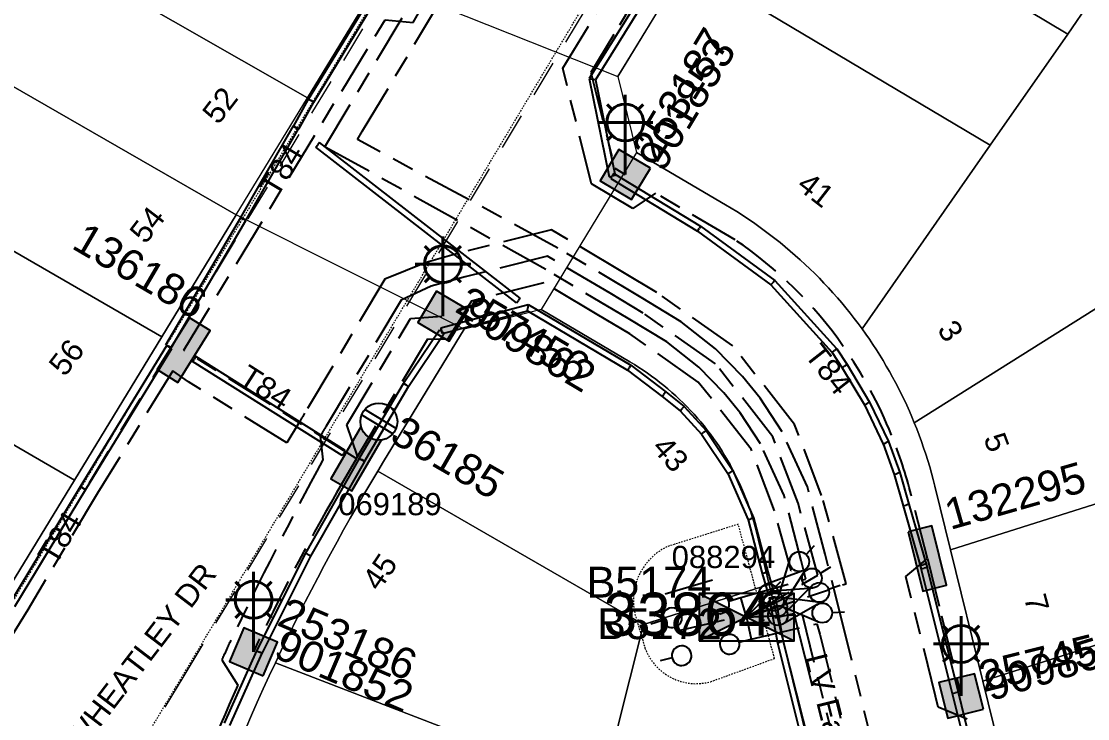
# Model space of a CAD drawing. Header units: metres. Extents: x 299140 to 300955, y 6226202 to 6227439.
# Drawn here: x 299647.8 to 299734.3, y 6226657.8 to 6226714.4 of the extents above; entities that cross this region are included whole.
import ezdxf
from ezdxf.enums import TextEntityAlignment as Align

# ---------------------------------------------------------------- set-up
doc = ezdxf.new("R2010")
doc.units = ezdxf.units.M
for name, pattern in [('Cable Exist UG', [8.2, 4, -1.2, 1.8, -1.2]), ('Dash', [5, 3, -2]), ('HIDDEN', [0.375, 0.25, -0.125]), ('HIDDEN2', [0.1875, 0.125, -0.0625])]:
    doc.linetypes.add(name, pattern=pattern)
doc.layers.get('0').update_dxf_attribs({"color": 6})
for name, color, linetype, lineweight in [('Cadastre Easements_SP_EXT', 9, 'Continuous', 5), ('Cadastre Land Parcels_SP_EXT', 9, 'Continuous', 5), ('Cadastre Other Property_SP_EXT', 9, 'HIDDEN', 5), ('Cadastre Roads_SP_EXT', 9, 'Continuous', 5)]:
    doc.layers.add(name, color=color, linetype=linetype, lineweight=lineweight)
for name, color, linetype in [('Duct_SP_EXT', 7, 'Continuous'), ('Equip_HV_EXT', 7, 'Continuous'), ('Equip_LV_EXT', 7, 'Continuous'), ('Equip_SP_SL_EXT', 7, 'Continuous'), ('Mains_HV_EXT', 7, 'Continuous'), ('Mains_LV_EXT', 7, 'Continuous'), ('Mains_LV_SL_EXT', 7, 'Continuous'), ('Sub_SP_EXT', 7, 'Continuous'), ('SupportsUG_SP_LV_EXT', 7, 'Continuous'), ('SupportsUG_SP_LV_SL_EXT', 7, 'Continuous')]:
    doc.layers.add(name, color=color, linetype=linetype)
doc.styles.add('COLUMN_LABEL', font='arial.ttf')
doc.styles.add('iecARIAL', font='arial.ttf', dxfattribs={"height": 2})
doc.styles.add('POLE_LABEL', font='arial.ttf')
doc.styles.get("Standard").update_dxf_attribs({"font": 'arial.ttf'})
doc.styles.add('SWITCH_LABEL', font='arial.ttf', dxfattribs={"height": 2.5})
doc.linetypes.add('Cable E UG', pattern='A,6,-0.5,["E",Standard,S=1.7,R=0,X=0.5,Y=-1],-2.9', length=9.4)

# ---------------------------------------------------------------- blocks, each defined once
blk = doc.blocks.new('SUB_PADMOUNT_EXT')
for points in [[(0, 0), (-3.84, 1.92), (-3.84, -1.92)], [(0, 0), (3.84, 1.92), (3.84, -1.92)]]:
    blk.add_hatch(color=256).paths.add_polyline_path(points)
for p, q in [((3.84, 1.92), (-3.84, -1.92)), ((-3.84, 1.92), (3.84, -1.92))]:
    blk.add_line(p, q)
blk.add_lwpolyline([(-3.84, -1.92), (3.84, -1.92), (3.84, 1.92), (-3.84, 1.92)], close=True)
for tag, height, flags, p in [('ASSET_NUM', 3.5, 8, (2, 2)), ('STREET_CODE', 0.2, 9, (1.5, 0)), ('OPERATING_VOLTAGE', 0.2, 9, (1.5, -0.6)), ('ORIENTATION', 0.2, 9, (1.5, -0.8)), ('CONSTRUCTED_VOLTAGE', 0.2, 9, (1.5, -0.2)), ('NO_PHASES', 0.2, 9, (1.5, -0.4)), ('OWNED_BY', 0.2, 9, (1.5, -1)), ('OPERATED_BY', 0.2, 9, (1.5, -1.2)), ('SECONDARY_VOLTAGE', 0.2, 9, (1.5, -1.6)), ('STATE', 0.2, 9, (1.5, -1.8)), ('MAINTAINED_BY', 0.2, 9, (1.5, -1.4)), ('SUBSTATION_TYPE', 0.2, 9, (1.5, -2.2)), ('USAGE', 0.2, 9, (1.5, -2.4)), ('PARENT', 0.2, 9, (1.5, -2)), ('LEGEND', 0.2, 9, (1.5, -2.6)), ('STREETNAME', 0.2, 9, (1.5, -3)), ('SUBURB', 0.2, 9, (1.5, -3.2)), ('LOCATION', 0.2, 9, (1.5, -2.8)), ('NOTES', 0.2, 9, (1.5, -3.4)), ('Z', 0.2, 1, (1.5, -3.6))]:
    blk.add_attdef(tag, text='', height=height, dxfattribs=dict(flags=flags)).set_placement(p, align=Align.MIDDLE_LEFT)
blk = doc.blocks.new('COLUMN_EXT')
blk.add_hatch(color=256).paths.add_polyline_path([(-1.485, 1.485), (-1.485, -1.485), (1.485, -1.485), (1.485, 1.485)])
blk.add_lwpolyline([(-1.485, -1.485), (1.485, -1.485), (1.485, 1.485), (-1.485, 1.485)], close=True)
for tag, height, style, flags, p in [('ASSET_NUM', 2.5, 'COLUMN_LABEL', 8, (2, 2)), ('STRUCTURE_PLANT_NUMBER', 0.2, 'POLE_LABEL', 9, (1.813, 0.031)), ('STREET_CODE', 0.2, 'COLUMN_LABEL', 9, (1.813, -0.2))]:
    blk.add_attdef(tag, text='', height=height, dxfattribs=dict(style=style, flags=flags)).set_placement(p, align=Align.MIDDLE_LEFT)
at = {"flags": 9}
for tag, p in [('OWNED_BY', (1.813, -0.6)), ('STATE', (1.813, -0.8)), ('COLUMN_TYPE', (1.813, -0.4)), ('STREETNAME', (1.813, -1.6)), ('SUBURB', (1.813, -1.8)), ('USAGE', (1.813, -1)), ('LEGEND', (1.813, -1.2)), ('LOCATION', (1.813, -1.4)), ('NOTES', (1.813, -2))]:
    blk.add_attdef(tag, text='', height=0.2, dxfattribs=at).set_placement(p, align=Align.MIDDLE_LEFT)
at = {"flags": 1}
blk.add_attdef('Z', (1.813, -2.351), '', height=0.2, dxfattribs=at)
blk = doc.blocks.new('PILLAR_EXT')
blk.add_hatch(color=256).paths.add_polyline_path([(-2.475, 0.99), (-2.475, -0.99), (2.475, -0.99), (2.475, 0.99)])
blk.add_lwpolyline([(-2.475, -0.99), (2.475, -0.99), (2.475, 0.99), (-2.475, 0.99)], close=True)
at = {"style": 'iecARIAL', "flags": 8}
blk.add_attdef('ASSET_NUM', (1.5, 3.5), '', height=2.5, dxfattribs=at)
for tag, p, flags in [('OWNED_BY', (0, -0.2), 9), ('STATE', (0, -0.4), 9), ('SUPPORT_TYPE', (0, -0.6), 9), ('USAGE', (0, -0.8), 9), ('LEGEND', (0, -1), 9), ('STREETNAME', (0, -1.8), 9), ('LOCATION', (0, -1.2), 9), ('NOTES', (0, -1.4), 9), ('PARENT', (0, -1.6), 9), ('SUBURB', (0, -2), 1)]:
    blk.add_attdef(tag, p, '', height=0.2, dxfattribs=dict(flags=flags))
blk = doc.blocks.new('SL_LANTERN_EXT')
at = {"lineweight": 40}
for p, q in [((0, 1.968), (0, 6.468)), ((-1.459, 5.676), (-1.061, 5.278)), ((1.458, 5.676), (1.06, 5.278)), ((-2.25, 4.218), (2.25, 4.218)), ((-1.459, 2.759), (-1.061, 3.157)), ((0, 0), (0, 2.721)), ((1.458, 2.759), (1.06, 3.157))]:
    blk.add_line(p, q, dxfattribs=at)
blk.add_circle((0, 4.218), 1.5, dxfattribs=at)
at = {"style": 'iecARIAL', "flags": 8}
blk.add_attdef('ASSET_NUM', (1.5, 1.5), '', height=2.5, dxfattribs=at)
for tag, p, height, flags in [('CONSTRUCTED_VOLTAGE', (0.981, -0.653), 0.2, 9), ('CONTROL_TYPE', (0.981, -0.853), 0.2, 9), ('LANTERN_PURPOSE', (0.981, -1.053), 0.2, 9), ('LNUMBER', (2.181, -3.253), 2.5, 8), ('OPERATING_VOLTAGE', (0.981, -1.653), 0.2, 9), ('ORIENTATION', (0.981, -1.853), 0.2, 9), ('LANTERN_TYPE', (0.981, -1.253), 0.2, 9), ('NO_PHASES', (0.981, -1.453), 0.2, 9), ('OWNED_BY', (0.981, -2.053), 0.2, 9), ('STATE', (0.981, -2.253), 0.2, 9), ('CEXIST', (0.981, -2.653), 0.2, 9), ('USAGE', (0.981, -2.453), 0.2, 9), ('CNEW', (0.981, -2.853), 0.2, 9), ('CNUMBER', (0.981, -3.053), 0.2, 9), ('CREMOVE', (0.981, -3.253), 0.2, 9), ('CREPLACE', (0.981, -3.453), 0.2, 9), ('LKINGHEIGHT', (0.981, -3.653), 0.2, 9), ('LBRACKET', (0.981, -3.853), 0.2, 9), ('LBRACKETVOCAB', (0.981, -4.053), 0.2, 9), ('LCATEGORY', (0.981, -4.253), 0.2, 9), ('LCHARGE1', (0.981, -4.453), 0.2, 9), ('LCHARGE1PERCENT', (0.981, -4.653), 0.2, 9), ('LCHARGE2', (0.981, -4.853), 0.2, 9), ('LCHARGE2PERCENT', (0.981, -5.053), 0.2, 9), ('LCHARGE3', (0.981, -5.253), 0.2, 9), ('LCHARGE3PERCENT', (0.981, -5.453), 0.2, 9), ('LEXIST', (0.981, -5.653), 0.2, 9), ('LLAMP', (0.981, -5.853), 0.2, 9), ('LLAMPVOCAB', (0.981, -6.053), 0.2, 9), ('LMAST', (0.981, -6.253), 0.2, 9), ('LMASTVOCAB', (0.981, -6.453), 0.2, 9), ('LNEW', (0.981, -6.653), 0.2, 9), ('LANTNUMBER', (0.981, -6.853), 0.2, 9), ('LOUTREACH', (0.981, -7.253), 0.2, 9), ('LOUTREACHVOCAB', (0.981, -7.453), 0.2, 9), ('LRATECODE', (0.981, -7.653), 0.2, 9), ('LREMOVE', (0.981, -7.853), 0.2, 9), ('LREPLACE', (0.981, -8.053), 0.2, 9), ('LTYPE', (0.981, -8.253), 0.2, 9), ('LTYPEVOCAB', (0.981, -8.453), 0.2, 9), ('LEGEND', (0.981, -8.653), 0.2, 9), ('STREETNAME', (0.981, -9.253), 0.2, 9), ('SUBURB', (0.981, -9.453), 0.2, 1), ('LOCATION', (0.981, -8.853), 0.2, 9), ('NOTES', (0.981, -9.053), 0.2, 9)]:
    blk.add_attdef(tag, p, '', height=height, dxfattribs=dict(flags=flags))
blk = doc.blocks.new('LV_UG_DFUSE_CLOSED_EXT')
for points in [[(1, 0), (0, 0)], [(5.04, 0.726), (2.156, -0.717)], [(5.049, -0.707), (2.156, 0.717)], [(6.2, 0.013), (7.2, 0.013)]]:
    blk.add_lwpolyline(points)
for centre in [(1.8, 0), (5.4, 0.011)]:
    blk.add_circle(centre, 0.8)
at = {"flags": 9}
for tag, p in [('ACTUAL_STATUS', (0, 0)), ('OPERATING_VOLTAGE', (0, -0.6)), ('ORIENTATION', (0, -0.8)), ('CONSTRUCTED_VOLTAGE', (0, -0.2)), ('NO_PHASES', (0, -0.4)), ('STATE', (0, -1)), ('SWITCH_TYPE', (0, -1.2)), ('USAGE', (0, -1.4)), ('NOTES', (0, -1.6))]:
    blk.add_attdef(tag, text='', height=0.2, dxfattribs=at).set_placement(p, align=Align.MIDDLE_LEFT)
at = {"flags": 1}
blk.add_attdef('Z', (0, 0), '', height=0.2, dxfattribs=at)
blk = doc.blocks.new('LV_UG_LINKS_CLOSED_EXT')
blk.add_wipeout([(-1.056, 1.057), (-1.18, 0.916), (-1.286, 0.761), (-1.371, 0.594), (-1.435, 0.417), (-1.476, 0.234), (-1.493, 0.047), (-1.487, -0.14), (-1.458, -0.326), (-1.406, -0.506), (-1.331, -0.678), (-1.236, -0.839), (-1.121, -0.988), (-0.988, -1.12), (-0.84, -1.235), (-0.679, -1.331), (-0.506, -1.406), (-0.326, -1.458), (-0.141, -1.487), (0.047, -1.493), (0.233, -1.476), (0.416, -1.435), (0.593, -1.371), (0.76, -1.286), (0.915, -1.181), (1.056, -1.057), (1.18, -0.916), (1.286, -0.761), (1.371, -0.594), (1.435, -0.417), (1.476, -0.234), (1.493, -0.047), (1.487, 0.14), (1.458, 0.326), (1.406, 0.506), (1.331, 0.678), (1.236, 0.839), (1.121, 0.988), (0.988, 1.12), (0.84, 1.235), (0.679, 1.331), (0.506, 1.406), (0.326, 1.458), (0.141, 1.487), (-0.047, 1.493), (-0.233, 1.476), (-0.416, 1.435), (-0.593, 1.371), (-0.76, 1.286), (-0.915, 1.181)])
for p, q in [((-0.25, -1.479), (-0.25, 1.479)), ((0.25, -1.479), (0.25, 1.479))]:
    blk.add_line(p, q)
blk.add_circle((0, 0), 1.5)
at = {"flags": 9}
for tag, p in [('ACTUAL_STATUS', (0, 0)), ('OPERATING_VOLTAGE', (0, -0.6)), ('ORIENTATION', (0, -0.8)), ('CONSTRUCTED_VOLTAGE', (0, -0.2)), ('NO_PHASES', (0, -0.4)), ('STATE', (0, -1)), ('SWITCH_TYPE', (0, -1.2)), ('USAGE', (0, -1.4)), ('NOTES', (0, -1.6))]:
    blk.add_attdef(tag, text='', height=0.2, dxfattribs=at).set_placement(p, align=Align.MIDDLE_LEFT)
at = {"flags": 1}
blk.add_attdef('Z', (0, 0), '', height=0.2, dxfattribs=at)
blk = doc.blocks.new('SWG_HOLEC_SU_EXT')
blk.add_line((1.8, -2), (5.8, -2))
for points in [[(1, 0), (0, 0)], [(6.6, 0), (7.6, 0)]]:
    blk.add_lwpolyline(points)
for points in [[(1.8, -0.8, 1), (1.8, 0.8, 1)], [(5.8, -0.8, 1), (5.8, 0.8, 1)]]:
    blk.add_lwpolyline(points, format="xyb", close=True)
at = {"style": 'SWITCH_LABEL', "flags": 8}
blk.add_attdef('ASSET_NUM', text='', height=2.5, rotation=179.95437, dxfattribs=at).set_placement((-2.4, 0), align=Align.MIDDLE_LEFT)
at = {"flags": 1}
blk.add_attdef('Z', (0, 0), '', height=0.2, dxfattribs=at)
at = {"flags": 9}
for tag, p in [('ACTUAL_STATUS', (0, -0.4)), ('CONSTRUCTED_VOLTAGE', (0, -0.6)), ('NO_PHASES', (0, -0.8)), ('OPERATING_VOLTAGE', (0, -1)), ('ORIENTATION', (0, -1.2)), ('OWNED_BY', (0, -1.4)), ('STATE', (0, -1.8)), ('PARENT', (0, -1.6)), ('SWITCH_TYPE', (0, -2)), ('STREETNAME', (0, -2.6)), ('USAGE', (0, -2.2)), ('LOCATION', (0, -2.4)), ('SUBURB', (0, -2.8)), ('NOTES', (0, -3))]:
    blk.add_attdef(tag, text='', height=0.2, dxfattribs=at).set_placement(p, align=Align.MIDDLE_LEFT)
at = {"style": 'SWITCH_LABEL', "flags": 9}
blk.add_attdef('STREET_CODE', text='', height=0.2, dxfattribs=at).set_placement((0, -0.2), align=Align.MIDDLE_LEFT)

msp = doc.modelspace()

# ---------------------------------------------------------------- linework, layer by layer
at = {"layer": 'Cadastre Land Parcels_SP_EXT', "linetype": 'Continuous'}
for points in [[(299734.449, 6226715.974), (299738.855, 6226722.344), (299727.77, 6226729.209), (299713.159, 6226738.04), (299707.336, 6226728.466), (299732.635, 6226713.321), (299734.449, 6226715.974)], [(299676.781, 6226717.617), (299649.56, 6226733.121), (299643.869, 6226723.676), (299671.013, 6226708.142), (299676.781, 6226717.617)], [(299732.635, 6226713.321), (299707.336, 6226728.466), (299706.183, 6226726.569), (299701.726, 6226718.986), (299726.344, 6226704.308), (299732.635, 6226713.321)], [(299671.013, 6226708.142), (299643.869, 6226723.676), (299638.179, 6226714.23), (299665.247, 6226698.667), (299671.013, 6226708.142)], [(299726.344, 6226704.308), (299701.726, 6226718.986), (299696.188, 6226709.888), (299697.696, 6226703.731), (299704.897, 6226699.484), (299705.359, 6226699.206), (299705.819, 6226698.921), (299706.273, 6226698.631), (299706.723, 6226698.333), (299707.169, 6226698.03), (299707.609, 6226697.719), (299708.045, 6226697.403), (299708.477, 6226697.08), (299708.903, 6226696.75), (299709.324, 6226696.415), (299709.741, 6226696.073), (299710.152, 6226695.725), (299710.559, 6226695.372), (299710.96, 6226695.012), (299711.355, 6226694.648), (299711.746, 6226694.276), (299712.13, 6226693.899), (299712.509, 6226693.517), (299712.882, 6226693.129), (299713.25, 6226692.737), (299713.612, 6226692.338), (299713.967, 6226691.935), (299714.317, 6226691.526), (299714.661, 6226691.111), (299714.998, 6226690.693), (299715.329, 6226690.269), (299715.654, 6226689.84), (299715.973, 6226689.407), (299726.344, 6226704.308)], [(299665.247, 6226698.667), (299638.179, 6226714.23), (299632.231, 6226704.355), (299659.218, 6226688.763), (299665.247, 6226698.667)], [(299659.218, 6226688.763), (299632.231, 6226704.355), (299625.246, 6226692.763), (299652.14, 6226677.134), (299659.218, 6226688.763)], [(299752.678, 6226680.86), (299749.317, 6226689.761), (299746.187, 6226698.138), (299720.201, 6226681.803), (299720.402, 6226681.301), (299720.595, 6226680.796), (299720.781, 6226680.288), (299720.96, 6226679.777), (299721.131, 6226679.264), (299721.295, 6226678.749), (299721.45, 6226678.231), (299721.599, 6226677.711), (299721.739, 6226677.188), (299721.872, 6226676.663), (299723.139, 6226671.503), (299752.678, 6226680.86)], [(299652.14, 6226677.134), (299625.246, 6226692.763), (299619.517, 6226683.301), (299646.374, 6226667.66), (299652.14, 6226677.134)], [(299708.452, 6226668.688), (299707.408, 6226672.944), (299707.304, 6226673.352), (299707.193, 6226673.757), (299707.073, 6226674.161), (299706.947, 6226674.561), (299706.813, 6226674.96), (299706.67, 6226675.355), (299706.522, 6226675.748), (299706.365, 6226676.138), (299706.201, 6226676.524), (299706.029, 6226676.908), (299705.851, 6226677.288), (299705.666, 6226677.665), (299705.472, 6226678.038), (299705.272, 6226678.406), (299705.065, 6226678.772), (299704.851, 6226679.133), (299704.63, 6226679.491), (299704.403, 6226679.843), (299704.169, 6226680.192), (299703.927, 6226680.536), (299703.68, 6226680.875), (299703.426, 6226681.21), (299703.167, 6226681.54), (299702.9, 6226681.864), (299702.627, 6226682.183), (299702.348, 6226682.498), (299702.064, 6226682.807), (299701.773, 6226683.11), (299701.477, 6226683.408), (299701.175, 6226683.7), (299700.868, 6226683.987), (299700.555, 6226684.268), (299700.237, 6226684.543), (299699.913, 6226684.811), (299699.584, 6226685.074), (299699.251, 6226685.33), (299698.913, 6226685.581), (299698.57, 6226685.824), (299698.222, 6226686.062), (299697.87, 6226686.292), (299697.513, 6226686.516), (299697.152, 6226686.733), (299689.952, 6226690.981), (299683.724, 6226689.386), (299677.193, 6226678.659), (299676.719, 6226677.874), (299698.257, 6226665.44), (299708.452, 6226668.688)], [(299756.579, 6226670.678), (299753.192, 6226679.499), (299752.678, 6226680.86), (299723.139, 6226671.503), (299725.755, 6226660.843), (299756.579, 6226670.678)], [(299698.257, 6226665.44), (299676.719, 6226677.874), (299676.154, 6226676.928), (299675.595, 6226675.98), (299675.041, 6226675.026), (299674.495, 6226674.069), (299673.955, 6226673.11), (299673.42, 6226672.148), (299672.892, 6226671.181), (299672.37, 6226670.213), (299671.855, 6226669.239), (299671.345, 6226668.263), (299670.843, 6226667.284), (299670.345, 6226666.303), (299669.856, 6226665.317), (299669.371, 6226664.329), (299668.894, 6226663.339), (299668.422, 6226662.345), (299694.915, 6226652.121), (299698.257, 6226665.44)], [(299760.352, 6226660.417), (299757.115, 6226669.281), (299756.579, 6226670.678), (299725.755, 6226660.843), (299728.371, 6226650.184), (299760.352, 6226660.417)], [(299718.066, 6226629.502), (299708.452, 6226668.688), (299698.257, 6226665.44), (299694.915, 6226652.121), (299691.779, 6226639.624), (299688.979, 6226628.462), (299688.004, 6226619.731), (299718.066, 6226629.502)], [(299694.915, 6226652.121), (299668.422, 6226662.345), (299667.926, 6226661.281), (299667.439, 6226660.215), (299666.957, 6226659.147), (299666.484, 6226658.075), (299666.018, 6226656.999), (299665.56, 6226655.92), (299665.109, 6226654.84), (299664.665, 6226653.756), (299664.228, 6226652.668), (299663.799, 6226651.578), (299663.378, 6226650.486), (299662.964, 6226649.39), (299662.557, 6226648.292), (299662.158, 6226647.192), (299691.779, 6226639.624), (299694.915, 6226652.121)]]:
    msp.add_lwpolyline(points, close=True, dxfattribs=at)
msp.add_lwpolyline([(299734.449, 6226715.974), (299732.635, 6226713.321), (299726.344, 6226704.308), (299715.973, 6226689.407), (299716.272, 6226688.989), (299716.563, 6226688.568), (299716.849, 6226688.142), (299717.129, 6226687.712), (299717.403, 6226687.279), (299717.671, 6226686.841), (299717.932, 6226686.4), (299718.188, 6226685.955), (299718.437, 6226685.507), (299718.68, 6226685.056), (299718.917, 6226684.599), (299719.147, 6226684.141), (299719.371, 6226683.68), (299719.588, 6226683.215), (299719.799, 6226682.746), (299720.003, 6226682.277), (299720.201, 6226681.803), (299746.187, 6226698.138)], dxfattribs=at)
at = {"layer": 'Cadastre Other Property_SP_EXT', "linetype": 'HIDDEN2'}
msp.add_lwpolyline([(299782.555, 6226858.369), (299764.628, 6226858.081), (299732.53, 6226806.365), (299665.031, 6226845.983), (299646.832, 6226815.404), (299711.122, 6226773.927), (299611.357, 6226607.709), (299627.415, 6226605.303), (299710.819, 6226744.705), (299746.726, 6226798.539), (299745.67, 6226799.152), (299782.555, 6226858.369)], close=True, dxfattribs=at)
msp.add_lwpolyline([(299708.873, 6226662.688), (299705.932, 6226673.574), (299700.149, 6226671.744), (299700.149, 6226671.744, 0.381893), (299697.716, 6226665.753), (299697.716, 6226665.753), (299698.374, 6226663.529), (299698.374, 6226663.529, 0.388916), (299703.694, 6226660.799), (299703.694, 6226660.799), (299708.873, 6226662.688)], format="xyb", close=True, dxfattribs=at)
at = {"layer": 'Cadastre Roads_SP_EXT', "linetype": 'Continuous'}
msp.add_lwpolyline([(299701.727, 6226718.986), (299706.183, 6226726.569), (299707.336, 6226728.466), (299713.159, 6226738.04), (299725.005, 6226757.534), (299710.436, 6226773.647), (299703.782, 6226762.705), (299695.337, 6226748.818), (299688.314, 6226736.567), (299682.547, 6226727.093), (299676.781, 6226717.617), (299696.188, 6226709.888), (299701.727, 6226718.986)], close=True, dxfattribs=at)
for points in [[(299728.371, 6226650.184), (299725.755, 6226660.843), (299723.139, 6226671.503), (299721.872, 6226676.663), (299721.739, 6226677.188), (299721.598, 6226677.711), (299721.45, 6226678.231), (299721.295, 6226678.749), (299721.131, 6226679.264), (299720.96, 6226679.777), (299720.781, 6226680.288), (299720.595, 6226680.796), (299720.402, 6226681.301), (299720.201, 6226681.803), (299720.003, 6226682.277), (299719.799, 6226682.746), (299719.588, 6226683.215), (299719.371, 6226683.68), (299719.147, 6226684.141), (299718.917, 6226684.599), (299718.68, 6226685.056), (299718.437, 6226685.507), (299718.188, 6226685.956), (299717.932, 6226686.4), (299717.671, 6226686.841), (299717.403, 6226687.279), (299717.129, 6226687.712), (299716.849, 6226688.142), (299716.563, 6226688.568), (299716.272, 6226688.989), (299715.973, 6226689.407), (299715.654, 6226689.84), (299715.329, 6226690.269), (299714.998, 6226690.693), (299714.661, 6226691.111), (299714.317, 6226691.526), (299713.967, 6226691.935), (299713.612, 6226692.338), (299713.25, 6226692.737), (299712.882, 6226693.13), (299712.509, 6226693.517), (299712.13, 6226693.899), (299711.746, 6226694.276), (299711.355, 6226694.648), (299710.96, 6226695.012), (299710.559, 6226695.372), (299710.152, 6226695.725), (299709.741, 6226696.073), (299709.324, 6226696.415), (299708.903, 6226696.75), (299708.477, 6226697.08), (299708.045, 6226697.403), (299707.609, 6226697.719), (299707.169, 6226698.03), (299706.723, 6226698.333), (299706.273, 6226698.631), (299705.819, 6226698.921), (299705.359, 6226699.206), (299704.897, 6226699.484), (299697.696, 6226703.731), (299689.952, 6226690.981), (299697.152, 6226686.733), (299697.513, 6226686.516), (299697.87, 6226686.292), (299698.222, 6226686.062), (299698.57, 6226685.824), (299698.913, 6226685.581), (299699.251, 6226685.33), (299699.584, 6226685.074), (299699.913, 6226684.811), (299700.237, 6226684.543), (299700.555, 6226684.268), (299700.868, 6226683.987), (299701.175, 6226683.7), (299701.477, 6226683.408), (299701.773, 6226683.11), (299702.064, 6226682.807), (299702.348, 6226682.498), (299702.627, 6226682.184), (299702.9, 6226681.864), (299703.167, 6226681.54), (299703.426, 6226681.21), (299703.68, 6226680.875), (299703.927, 6226680.536), (299704.169, 6226680.192), (299704.403, 6226679.843), (299704.63, 6226679.491), (299704.851, 6226679.133), (299705.065, 6226678.772), (299705.272, 6226678.406), (299705.472, 6226678.038), (299705.666, 6226677.665), (299705.851, 6226677.288), (299706.029, 6226676.908), (299706.201, 6226676.524), (299706.365, 6226676.138), (299706.522, 6226675.748), (299706.67, 6226675.355), (299706.813, 6226674.96), (299706.947, 6226674.561), (299707.073, 6226674.161), (299707.194, 6226673.757), (299707.304, 6226673.352), (299707.408, 6226672.944), (299708.452, 6226668.688), (299718.066, 6226629.502)], [(299666.018, 6226656.999), (299666.484, 6226658.075), (299666.957, 6226659.147), (299667.439, 6226660.215), (299667.926, 6226661.281), (299668.422, 6226662.345), (299668.894, 6226663.339), (299669.371, 6226664.33), (299669.856, 6226665.317), (299670.345, 6226666.303), (299670.843, 6226667.284), (299671.345, 6226668.263), (299671.855, 6226669.239), (299672.37, 6226670.213), (299672.892, 6226671.181), (299673.42, 6226672.148), (299673.955, 6226673.11), (299674.495, 6226674.069), (299675.041, 6226675.026), (299675.595, 6226675.98), (299676.154, 6226676.928), (299676.719, 6226677.874), (299677.193, 6226678.659), (299683.724, 6226689.386), (299665.247, 6226698.667), (299659.218, 6226688.763), (299652.14, 6226677.134), (299646.374, 6226667.66)]]:
    msp.add_lwpolyline(points, dxfattribs=at)
at = {"layer": 'Duct_SP_EXT'}
for p, q in [((299699.66, 6226719.033), (299693.853, 6226709.717)), ((299700.069, 6226718.781), (299694.361, 6226709.625)), ((299671.115, 6226708.052), (299676.874, 6226717.519)), ((299671.531, 6226707.812), (299677.284, 6226717.269)), ((299693.853, 6226709.717), (299695.484, 6226701.755)), ((299693.853, 6226709.717), (299694.107, 6226709.671)), ((299694.361, 6226709.625), (299694.107, 6226709.671)), ((299694.361, 6226709.625), (299695.954, 6226701.851)), ((299669.903, 6226705.832), (299671.115, 6226708.052)), ((299670.325, 6226705.602), (299671.531, 6226707.812)), ((299671.115, 6226708.052), (299671.323, 6226707.932)), ((299671.531, 6226707.812), (299671.323, 6226707.932)), ((299665.612, 6226698.435), (299669.882, 6226705.868)), ((299666.027, 6226698.194), (299670.299, 6226705.629)), ((299669.882, 6226705.868), (299670.09, 6226705.748)), ((299669.903, 6226705.832), (299670.114, 6226705.717)), ((299670.299, 6226705.629), (299670.09, 6226705.748)), ((299670.325, 6226705.602), (299670.114, 6226705.717)), ((299672.002, 6226704.525), (299671.855, 6226704.335)), ((299688.269, 6226691.906), (299672.002, 6226704.525)), ((299671.707, 6226704.146), (299671.855, 6226704.335)), ((299687.974, 6226691.526), (299671.707, 6226704.146)), ((299695.484, 6226701.755), (299695.719, 6226701.803)), ((299695.595, 6226701.598), (299695.719, 6226701.803)), ((299695.843, 6226702.008), (299695.719, 6226701.803)), ((299695.954, 6226701.851), (299695.719, 6226701.803)), ((299695.843, 6226702.008), (299702.878, 6226697.749)), ((299695.595, 6226701.598), (299702.63, 6226697.339)), ((299659.556, 6226688.127), (299665.612, 6226698.435)), ((299665.612, 6226698.435), (299665.819, 6226698.314)), ((299666.027, 6226698.194), (299665.819, 6226698.314)), ((299659.97, 6226687.884), (299666.027, 6226698.194)), ((299702.621, 6226697.344), (299702.754, 6226697.544)), ((299702.63, 6226697.339), (299702.754, 6226697.544)), ((299702.878, 6226697.749), (299702.754, 6226697.544)), ((299702.887, 6226697.744), (299702.754, 6226697.544)), ((299702.878, 6226697.749), (299702.887, 6226697.744)), ((299702.887, 6226697.744), (299708.904, 6226693.338)), ((299702.63, 6226697.339), (299702.621, 6226697.344)), ((299702.621, 6226697.344), (299708.581, 6226692.979)), ((299708.581, 6226692.979), (299708.743, 6226693.158)), ((299708.904, 6226693.338), (299708.743, 6226693.158)), ((299708.904, 6226693.338), (299713.908, 6226687.821)), ((299708.581, 6226692.979), (299713.552, 6226687.499)), ((299681.832, 6226689.502), (299688.915, 6226691.385)), ((299687.974, 6226691.526), (299688.121, 6226691.716)), ((299688.269, 6226691.906), (299688.121, 6226691.716)), ((299688.915, 6226691.385), (299688.879, 6226691.127)), ((299688.915, 6226691.385), (299697.221, 6226686.463)), ((299681.956, 6226689.038), (299688.843, 6226690.869)), ((299688.843, 6226690.869), (299688.879, 6226691.127)), ((299688.843, 6226690.869), (299696.953, 6226686.064)), ((299678.807, 6226685.005), (299681.709, 6226689.331)), ((299679.214, 6226684.749), (299682.107, 6226689.063)), ((299681.709, 6226689.331), (299681.908, 6226689.197)), ((299681.832, 6226689.502), (299681.894, 6226689.27)), ((299681.956, 6226689.038), (299681.894, 6226689.27)), ((299682.107, 6226689.063), (299681.908, 6226689.197)), ((299652.618, 6226676.624), (299659.627, 6226688.07)), ((299659.556, 6226688.127), (299659.763, 6226688.005)), ((299659.627, 6226688.07), (299659.832, 6226687.945)), ((299659.97, 6226687.884), (299659.763, 6226688.005)), ((299660.036, 6226687.82), (299659.832, 6226687.945)), ((299653.028, 6226676.374), (299660.036, 6226687.82)), ((299661.965, 6226687.164), (299661.838, 6226686.961)), ((299674.086, 6226679.553), (299661.965, 6226687.164)), ((299713.539, 6226687.513), (299713.73, 6226687.66)), ((299713.552, 6226687.499), (299713.539, 6226687.513)), ((299713.539, 6226687.513), (299714.353, 6226686.262)), ((299713.552, 6226687.499), (299713.73, 6226687.66)), ((299713.908, 6226687.821), (299713.73, 6226687.66)), ((299713.92, 6226687.807), (299713.73, 6226687.66)), ((299713.908, 6226687.821), (299713.92, 6226687.807)), ((299713.92, 6226687.807), (299714.755, 6226686.523)), ((299661.71, 6226686.757), (299661.838, 6226686.961)), ((299673.831, 6226679.146), (299661.71, 6226686.757)), ((299696.953, 6226686.064), (299697.087, 6226686.264)), ((299697.221, 6226686.463), (299697.087, 6226686.264)), ((299697.221, 6226686.463), (299700.057, 6226684.317)), ((299714.351, 6226686.265), (299714.554, 6226686.392)), ((299714.353, 6226686.262), (299714.351, 6226686.265)), ((299714.351, 6226686.265), (299716.16, 6226683.252)), ((299714.353, 6226686.262), (299714.554, 6226686.392)), ((299714.755, 6226686.523), (299714.554, 6226686.392)), ((299714.758, 6226686.52), (299714.554, 6226686.392)), ((299714.755, 6226686.523), (299714.758, 6226686.52)), ((299714.758, 6226686.52), (299716.583, 6226683.479)), ((299696.953, 6226686.064), (299699.763, 6226683.939)), ((299678.804, 6226684.998), (299678.807, 6226685.005)), ((299678.804, 6226684.998), (299679.011, 6226684.877)), ((299678.807, 6226685.005), (299679.011, 6226684.877)), ((299679.218, 6226684.755), (299679.011, 6226684.877)), ((299679.214, 6226684.749), (299679.011, 6226684.877)), ((299679.218, 6226684.755), (299679.214, 6226684.749)), ((299699.763, 6226683.939), (299699.91, 6226684.128)), ((299699.763, 6226683.939), (299701.217, 6226682.774)), ((299700.057, 6226684.317), (299699.91, 6226684.128)), ((299700.057, 6226684.317), (299701.545, 6226683.126)), ((299701.217, 6226682.774), (299701.381, 6226682.95)), ((299701.217, 6226682.774), (299702.961, 6226680.877)), ((299701.545, 6226683.126), (299701.381, 6226682.95)), ((299701.545, 6226683.126), (299703.339, 6226681.175)), ((299716.16, 6226683.252), (299716.372, 6226683.365)), ((299716.16, 6226683.252), (299717.674, 6226680.075)), ((299716.583, 6226683.479), (299716.372, 6226683.365)), ((299716.583, 6226683.479), (299718.107, 6226680.281)), ((299702.961, 6226680.877), (299703.15, 6226681.026)), ((299703.339, 6226681.175), (299703.15, 6226681.026)), ((299703.339, 6226681.175), (299705.507, 6226677.922)), ((299702.961, 6226680.877), (299705.084, 6226677.691)), ((299717.669, 6226680.085), (299717.89, 6226680.178)), ((299717.674, 6226680.075), (299717.89, 6226680.178)), ((299718.107, 6226680.281), (299717.89, 6226680.178)), ((299718.112, 6226680.271), (299717.89, 6226680.178)), ((299718.107, 6226680.281), (299718.112, 6226680.271)), ((299718.112, 6226680.271), (299719.03, 6226677.755)), ((299673.831, 6226679.146), (299673.958, 6226679.349)), ((299674.086, 6226679.553), (299673.958, 6226679.349)), ((299717.674, 6226680.075), (299717.669, 6226680.085)), ((299717.669, 6226680.085), (299718.573, 6226677.607)), ((299670.877, 6226671.213), (299675.242, 6226678.902)), ((299671.301, 6226670.987), (299675.66, 6226678.665)), ((299675.224, 6226678.904), (299675.431, 6226678.783)), ((299675.242, 6226678.902), (299675.451, 6226678.783)), ((299675.638, 6226678.661), (299675.431, 6226678.783)), ((299675.66, 6226678.665), (299675.451, 6226678.783)), ((299705.084, 6226677.691), (299705.296, 6226677.806)), ((299705.084, 6226677.691), (299706.724, 6226673.936)), ((299705.507, 6226677.922), (299705.296, 6226677.806)), ((299705.507, 6226677.922), (299707.178, 6226674.094)), ((299718.573, 6226677.607), (299718.801, 6226677.681)), ((299718.573, 6226677.607), (299719.299, 6226675.06)), ((299719.03, 6226677.755), (299718.801, 6226677.681)), ((299719.03, 6226677.755), (299719.76, 6226675.191)), ((299646.902, 6226667.15), (299652.618, 6226676.624)), ((299647.312, 6226666.901), (299653.028, 6226676.374)), ((299652.618, 6226676.624), (299652.823, 6226676.499)), ((299653.028, 6226676.374), (299652.823, 6226676.499)), ((299719.299, 6226675.06), (299719.529, 6226675.125)), ((299719.299, 6226675.059), (299719.529, 6226675.125)), ((299719.299, 6226675.06), (299719.299, 6226675.059)), ((299719.299, 6226675.059), (299720.769, 6226669.945)), ((299719.76, 6226675.191), (299719.529, 6226675.125)), ((299719.76, 6226675.191), (299719.529, 6226675.125)), ((299719.76, 6226675.191), (299719.76, 6226675.191)), ((299719.76, 6226675.191), (299721.231, 6226670.077)), ((299706.724, 6226673.936), (299706.951, 6226674.015)), ((299706.724, 6226673.936), (299707.882, 6226669.586)), ((299707.178, 6226674.094), (299706.951, 6226674.015)), ((299707.178, 6226674.094), (299708.344, 6226669.714)), ((299666.916, 6226663.309), (299670.877, 6226671.213)), ((299667.345, 6226663.094), (299671.301, 6226670.987)), ((299670.877, 6226671.213), (299671.089, 6226671.1)), ((299671.301, 6226670.987), (299671.089, 6226671.1)), ((299720.687, 6226670.232), (299720.92, 6226670.29)), ((299720.687, 6226670.232), (299723.28, 6226659.842)), ((299720.769, 6226669.945), (299721, 6226670.011)), ((299721.153, 6226670.348), (299720.92, 6226670.29)), ((299721.231, 6226670.077), (299721, 6226670.011)), ((299721.153, 6226670.348), (299723.746, 6226659.959)), ((299707.882, 6226669.586), (299708.113, 6226669.65)), ((299707.882, 6226669.586), (299708.39, 6226667.825)), ((299708.344, 6226669.714), (299708.113, 6226669.65)), ((299708.344, 6226669.714), (299708.851, 6226667.958)), ((299708.39, 6226667.825), (299708.621, 6226667.891)), ((299708.45, 6226667.608), (299708.686, 6226667.65)), ((299708.45, 6226667.608), (299709.108, 6226663.962)), ((299708.851, 6226667.958), (299708.621, 6226667.891)), ((299708.922, 6226667.693), (299708.686, 6226667.65)), ((299708.922, 6226667.693), (299709.577, 6226664.064)), ((299709.108, 6226663.962), (299709.342, 6226664.013)), ((299709.108, 6226663.962), (299717.838, 6226629.363)), ((299709.577, 6226664.064), (299709.342, 6226664.013)), ((299709.577, 6226664.064), (299718.303, 6226629.48)), ((299664.291, 6226657.437), (299666.912, 6226663.299)), ((299664.733, 6226657.249), (299667.35, 6226663.103)), ((299666.912, 6226663.299), (299667.131, 6226663.201)), ((299666.916, 6226663.309), (299667.131, 6226663.201)), ((299667.35, 6226663.103), (299667.131, 6226663.201)), ((299667.345, 6226663.094), (299667.131, 6226663.201)), ((299723.28, 6226659.842), (299723.513, 6226659.901)), ((299723.28, 6226659.843), (299723.513, 6226659.901)), ((299723.28, 6226659.843), (299725.903, 6226649.177)), ((299723.746, 6226659.959), (299723.513, 6226659.901)), ((299723.746, 6226659.958), (299723.513, 6226659.901)), ((299723.746, 6226659.958), (299726.37, 6226649.292))]:
    msp.add_line(p, q, dxfattribs=at)
at = {"layer": 'Mains_HV_EXT', "linetype": 'Cable E UG'}
for points in [[(299708.911, 6226665.991), (299710.441, 6226666.344), (299710.441, 6226666.344), (299711.325, 6226662.814)], [(299711.325, 6226662.814), (299711.912, 6226660.47)]]:
    msp.add_lwpolyline(points, dxfattribs=at)
at = {"layer": 'Mains_HV_EXT', "linetype": 'Cable Exist UG'}
msp.add_lwpolyline([(299706.615, 6226666.028), (299706.991, 6226664.251), (299712.297, 6226665.494), (299712.552, 6226664.649), (299712.552, 6226664.649), (299721.019, 6226630.183), (299723.654, 6226619.429), (299726.78, 6226606.873), (299729.997, 6226596.623), (299757.938, 6226567.617), (299757.878, 6226563.574), (299757.86, 6226561.943), (299757.86, 6226561.943), (299757.817, 6226558.718), (299750.567, 6226551.717), (299744.257, 6226545.618), (299740.031, 6226541.245), (299735.421, 6226536.145), (299730.143, 6226529.884), (299726.752, 6226525.471), (299720.933, 6226517.484), (299728.426, 6226511.594), (299721.533, 6226500.685), (299720.337, 6226498.432)], dxfattribs=at)
at = {"layer": 'Mains_LV_EXT', "linetype": 'Cable Exist UG'}
msp.add_lwpolyline([(299721.262, 6226670.798), (299719.95, 6226675.944), (299719.95, 6226675.944, 0.036122), (299718.355, 6226680.797), (299718.355, 6226680.797, 0.058024), (299714.446, 6226687.992), (299714.446, 6226687.992, 0.09241), (299705.682, 6226696.633), (299705.682, 6226696.633), (299699.231, 6226700.425), (299697.377, 6226699.189), (299697.377, 6226699.189), (299694.048, 6226701.175), (299691.705, 6226710.546), (299698.113, 6226721.047), (299699.523, 6226723.406), (299699.523, 6226723.406), (299703.113, 6226729.348), (299705.576, 6226729.471)], format="xyb", dxfattribs=at)
for points in [[(299660.992, 6226687.699), (299677.315, 6226714.479), (299679.578, 6226714.252), (299679.578, 6226714.252), (299680.031, 6226715.008), (299685.405, 6226723.931), (299684.273, 6226725.998)], [(299732.282, 6226626.208), (299724.485, 6226657.772), (299722.136, 6226658.742), (299722.136, 6226658.742), (299721.919, 6226659.616), (299719.526, 6226669.333), (299721.262, 6226670.798)], [(299706.615, 6226666.028), (299711.117, 6226666.26), (299711.117, 6226666.26), (299720.039, 6226629.948), (299722.677, 6226619.188)]]:
    msp.add_lwpolyline(points, dxfattribs=at)
at = {"layer": 'Mains_LV_SL_EXT', "linetype": 'Cable Exist UG'}
for points in [[(299705.611, 6226729.458), (299699.927, 6226720.035), (299695.852, 6226713.28), (299695.852, 6226713.28), (299694, 6226710.21), (299695.923, 6226702.438), (299696.771, 6226701.934)], [(299721.262, 6226670.798), (299722.416, 6226666.156), (299722.416, 6226666.156), (299723.995, 6226659.645)]]:
    msp.add_lwpolyline(points, dxfattribs=at)
msp.add_lwpolyline([(299675.008, 6226678.907), (299673.387, 6226676.128), (299673.387, 6226676.128, 0.021183), (299666.651, 6226663.231)], format="xyb", dxfattribs=at)

# ---------------------------------------------------------------- block references
at = {"layer": 'Equip_HV_EXT'}
ref = msp.add_blockref('SWG_HOLEC_SU_EXT', (299706.136, 6226667.625), dxfattribs=dict(at, rotation=196.4030392743296))
ref.add_attrib('ASSET_NUM', 'B5174', dxfattribs={"layer": '0', "height": 2.5, "style": 'SWITCH_LABEL'}).set_placement((299703.737, 6226668.875), align=Align.MIDDLE_RIGHT)
ref = msp.add_blockref('SWG_HOLEC_SU_EXT', (299706.991, 6226664.251), dxfattribs=dict(at, rotation=193.3142157857827))
ref.add_attrib('ASSET_NUM', 'B5172', dxfattribs={"layer": '0', "height": 2.5, "rotation": 359.96808, "style": 'SWITCH_LABEL'}).set_placement((299704.592, 6226665.501), align=Align.MIDDLE_RIGHT)
at = {"layer": 'Equip_LV_EXT'}
for p, rotation in [((299707.168, 6226666.618), 46.50007749257891), ((299707.268, 6226666.423), 30.7625690926732), ((299707.385, 6226666.296), 18.75256807641286), ((299707.348, 6226666.076), 3.056296663164786)]:
    msp.add_blockref('LV_UG_DFUSE_CLOSED_EXT', p, dxfattribs=dict(at, rotation=rotation))
at = {"layer": 'Equip_SP_SL_EXT'}
ref = msp.add_blockref('SL_LANTERN_EXT', (299696.771, 6226701.934), dxfattribs=at)
ref.add_attrib('ASSET_NUM', '253187', dxfattribs={"layer": '0', "height": 2.5, "rotation": 59.03104, "style": 'iecARIAL'}).set_placement((299698.271, 6226703.434), align=Align.MIDDLE_LEFT)
ref = msp.add_blockref('SL_LANTERN_EXT', (299681.999, 6226690.443), dxfattribs=at)
ref.add_attrib('ASSET_NUM', '257456', dxfattribs={"layer": '0', "height": 2.5, "rotation": 329.29009, "style": 'iecARIAL'}).set_placement((299683.499, 6226691.943), align=Align.MIDDLE_LEFT)
ref = msp.add_blockref('SL_LANTERN_EXT', (299666.651, 6226663.231), dxfattribs=at)
ref.add_attrib('ASSET_NUM', '253186', dxfattribs={"layer": '0', "height": 2.5, "rotation": 336.82127, "style": 'iecARIAL'}).set_placement((299668.151, 6226664.731), align=Align.BOTTOM_LEFT)
ref = msp.add_blockref('SL_LANTERN_EXT', (299723.995, 6226659.645), dxfattribs=at)
ref.add_attrib('ASSET_NUM', '257453', dxfattribs={"layer": '0', "height": 2.5, "rotation": 14.05864, "style": 'iecARIAL'}).set_placement((299725.495, 6226661.145), align=Align.MIDDLE_LEFT)
at = {"layer": 'Sub_SP_EXT'}
ref = msp.add_blockref('SUB_PADMOUNT_EXT', (299706.615, 6226666.028), dxfattribs=at)
ref.add_attrib('ASSET_NUM', '33864', dxfattribs={"layer": '0', "height": 3.5}).set_placement((299708.615, 6226666.278), align=Align.MIDDLE_RIGHT)
at = {"layer": 'SupportsUG_SP_LV_EXT'}
ref = msp.add_blockref('PILLAR_EXT', (299660.992, 6226687.699), dxfattribs=dict(at, rotation=58.02545274229898))
ref.add_attrib('ASSET_NUM', '136186', dxfattribs={"layer": '0', "height": 2.5, "rotation": 329.67321, "style": 'iecARIAL'}).set_placement((299662.492, 6226691.199), align=Align.MIDDLE_RIGHT)
ref = msp.add_blockref('PILLAR_EXT', (299675.008, 6226678.907), dxfattribs=dict(at, rotation=239.9899466847116))
ref.add_attrib('ASSET_NUM', '136185', dxfattribs={"layer": '0', "height": 2.5, "rotation": 329.98995, "style": 'iecARIAL'}).set_placement((299676.508, 6226682.407), align=Align.MIDDLE_LEFT)
ref = msp.add_blockref('PILLAR_EXT', (299721.262, 6226670.798), dxfattribs=dict(at, rotation=284.0586356544761))
ref.add_attrib('ASSET_NUM', '132295', dxfattribs={"layer": '0', "height": 2.5, "rotation": 15.91829, "style": 'iecARIAL'}).set_placement((299722.762, 6226674.298), align=Align.MIDDLE_LEFT)
at = {"layer": 'SupportsUG_SP_LV_SL_EXT'}
ref = msp.add_blockref('COLUMN_EXT', (299696.772, 6226701.934), dxfattribs=dict(at, rotation=149.031036068953))
ref.add_attrib('ASSET_NUM', '901853', dxfattribs={"layer": '0', "height": 2.5, "rotation": 59.03104, "style": 'COLUMN_LABEL'}).set_placement((299698.772, 6226702.684), align=Align.MIDDLE_LEFT)
ref = msp.add_blockref('COLUMN_EXT', (299681.999, 6226690.443), dxfattribs=dict(at, rotation=239.2900922614328))
ref.add_attrib('ASSET_NUM', '909862', dxfattribs={"layer": '0', "height": 2.5, "rotation": 329.29009, "style": 'COLUMN_LABEL'}).set_placement((299683.999, 6226691.193), align=Align.MIDDLE_LEFT)
ref = msp.add_blockref('COLUMN_EXT', (299666.651, 6226663.231), dxfattribs=dict(at, rotation=66.82126886694437))
ref.add_attrib('ASSET_NUM', '901852', dxfattribs={"layer": '0', "height": 2.5, "rotation": 336.82127, "style": 'COLUMN_LABEL'}).set_placement((299668.651, 6226663.981), align=Align.MIDDLE_LEFT)
ref = msp.add_blockref('COLUMN_EXT', (299723.995, 6226659.645), dxfattribs=dict(at, rotation=104.0586356544764))
ref.add_attrib('ASSET_NUM', '909859', dxfattribs={"layer": '0', "height": 2.5, "rotation": 17.24159, "style": 'COLUMN_LABEL'}).set_placement((299725.995, 6226660.395), align=Align.MIDDLE_LEFT)

# ---------------------------------------------------------------- texts
at = {"layer": 'Cadastre Land Parcels_SP_EXT'}
for s, rotation, p in [('52', 52.51602, (299663.794, 6226705.893)), ('41', 322.08329, (299710.576, 6226700.857)), ('54', 52.51122, (299657.9, 6226696.213)), ('3', 302.36538, (299722.007, 6226689.367)), ('56', 52.51548, (299651.351, 6226685.457)), ('43', 311.0671, (299698.853, 6226679.739)), ('5', 290.49553, (299725.788, 6226680.565)), ('45', 55.7501, (299676.833, 6226668.055)), ('7', 285.0019, (299729.071, 6226667.631))]:
    msp.add_text(s, height=1.8, rotation=rotation, dxfattribs=at).set_placement(p)
at = {"layer": 'Cadastre Other Property_SP_EXT'}
for s, p in [('069189', (299673.512, 6226674.303)), ('088294', (299700.534, 6226670.02))]:
    msp.add_text(s, height=1.8, dxfattribs=at).set_placement(p)
at = {"layer": 'Cadastre Roads_SP_EXT'}
msp.add_text('WHEATLEY DR', height=1.8, rotation=52.51602, dxfattribs=at).set_placement((299652.705, 6226655.107))
at = {"layer": 'Mains_HV_EXT'}
msp.add_text('LV Earthing', height=1.8, rotation=284.06156, dxfattribs=at).set_placement((299711.325, 6226662.814))
at = {"layer": 'Mains_LV_EXT'}
for rotation, p in [(58.9937, (299668.566, 6226699.991)), (308.13461, (299711.223, 6226687.292)), (327.48717, (299665.31, 6226685.076)), (59.02831, (299650.615, 6226670.155))]:
    msp.add_text('T84', height=1.8, rotation=rotation, dxfattribs=at).set_placement(p)

# ---------------------------------------------------------------- next in the draw order: block references
at = {"layer": 'Equip_LV_EXT', "rotation": 59.03507600661113}
msp.add_blockref('LV_UG_LINKS_CLOSED_EXT', (299676.807, 6226681.891), dxfattribs=at)

# ---------------------------------------------------------------- next in the draw order: linework, layer by layer
at = {"layer": 'Cadastre Easements_SP_EXT', "linetype": 'Dash'}
msp.add_lwpolyline([(299782.555, 6226858.369), (299794.153, 6226877.014), (299840.386, 6226950.631), (299855.355, 6226988.195), (299835.656, 6226979.558), (299827.006, 6226957.552), (299785.996, 6226892.291), (299732.571, 6226806.756), (299665.032, 6226845.891), (299646.978, 6226815.555), (299646.833, 6226815.312), (299711.601, 6226773.716), (299611.676, 6226607.806), (299627.4, 6226605.334), (299627.51, 6226605.527), (299654.315, 6226650.183), (299661.03, 6226661.274), (299711.161, 6226744.555), (299746.79, 6226798.565), (299745.73, 6226799.177), (299782.555, 6226858.369)], close=True, dxfattribs=at)
at = {"layer": 'Duct_SP_EXT'}
for p, q in [((299675.224, 6226678.904), (299678.804, 6226684.998)), ((299675.638, 6226678.661), (299679.218, 6226684.755))]:
    msp.add_line(p, q, dxfattribs=at)
at = {"layer": 'Mains_HV_EXT', "linetype": 'Cable Exist UG'}
for points in [[(299722.978, 6226630.659), (299714.5, 6226665.136), (299712.982, 6226671.136), (299712.982, 6226671.136), (299711.537, 6226676.593), (299709.503, 6226681.054), (299707.71, 6226683.793), (299706.277, 6226685.566), (299704.083, 6226687.799), (299701.313, 6226689.997), (299698.07, 6226691.962), (299691.324, 6226695.969), (299675.066, 6226704.773), (299675.491, 6226705.477), (299681.165, 6226714.936), (299686.863, 6226724.395), (299692.565, 6226733.857), (299699.563, 6226745.935), (299708.018, 6226759.935), (299714.762, 6226770.947), (299721.425, 6226781.982), (299729.66, 6226795.248)], [(299706.615, 6226666.028), (299706.136, 6226667.625), (299711.414, 6226669.131), (299711.042, 6226670.623), (299711.042, 6226670.623), (299709.644, 6226675.913), (299707.744, 6226680.083), (299706.083, 6226682.612), (299704.774, 6226684.234), (299702.735, 6226686.31), (299700.152, 6226688.359), (299697.024, 6226690.252), (299690.345, 6226694.224), (299672.423, 6226704.186), (299672.423, 6226704.186), (299719.326, 6226782.399), (299727.029, 6226795.008)]]:
    msp.add_lwpolyline(points, dxfattribs=at)
at = {"layer": 'Mains_LV_EXT', "linetype": 'Cable Exist UG'}
for points in [[(299706.615, 6226666.028), (299714.688, 6226668.75), (299714.688, 6226668.75), (299712.692, 6226675.91), (299710.505, 6226681.666), (299705.499, 6226688.031), (299699.341, 6226692.371), (299696.583, 6226694.017), (299690.8, 6226697.448), (299683.289, 6226695.566), (299680.646, 6226694.808), (299677.287, 6226693.436), (299670.787, 6226682.568), (299670.787, 6226682.568, 0.001332), (299670.302, 6226681.754), (299670.302, 6226681.754), (299669.34, 6226680.171), (299669.34, 6226680.171), (299661.391, 6226685.123), (299660.102, 6226686.005), (299660.102, 6226686.005), (299654.014, 6226676.097), (299648.35, 6226666.631), (299642.53, 6226657.166)], [(299706.615, 6226666.028), (299712.383, 6226669.44), (299712.383, 6226669.44), (299710.781, 6226675.284), (299708.738, 6226680.667), (299704.094, 6226686.569), (299698.234, 6226690.697), (299695.542, 6226692.299), (299690.484, 6226695.302), (299683.806, 6226693.623), (299681.04, 6226692.881), (299681.04, 6226692.881), (299678.623, 6226691.733), (299672.537, 6226681.538), (299672.537, 6226681.538, 0.001333), (299672.057, 6226680.733), (299672.057, 6226680.733), (299672.269, 6226678.789), (299672.269, 6226678.789, 0.01232), (299664.772, 6226664.08), (299664.772, 6226664.08, 0.00238), (299664.083, 6226662.576), (299664.083, 6226662.576), (299665.381, 6226660.517), (299665.381, 6226660.517, 0.019844), (299660.278, 6226647.877)]]:
    msp.add_lwpolyline(points, format="xyb", dxfattribs=at)
for points in [[(299706.615, 6226666.028), (299710.23, 6226669.817), (299708.875, 6226674.654), (299706.971, 6226679.669), (299702.693, 6226685.107), (299697.134, 6226689.02), (299694.505, 6226690.581), (299690.176, 6226693.153), (299684.315, 6226691.668), (299682.357, 6226688.549), (299680.746, 6226688.581), (299674.981, 6226678.907)], [(299674.981, 6226678.907), (299660.992, 6226687.699)]]:
    msp.add_lwpolyline(points, dxfattribs=at)
at = {"layer": 'Mains_LV_SL_EXT', "linetype": 'Cable Exist UG'}
msp.add_lwpolyline([(299675.087, 6226679.084), (299674.206, 6226681.645), (299679.378, 6226690.248), (299681.912, 6226690.445)], dxfattribs=at)

doc.saveas('drawing.dxf')
